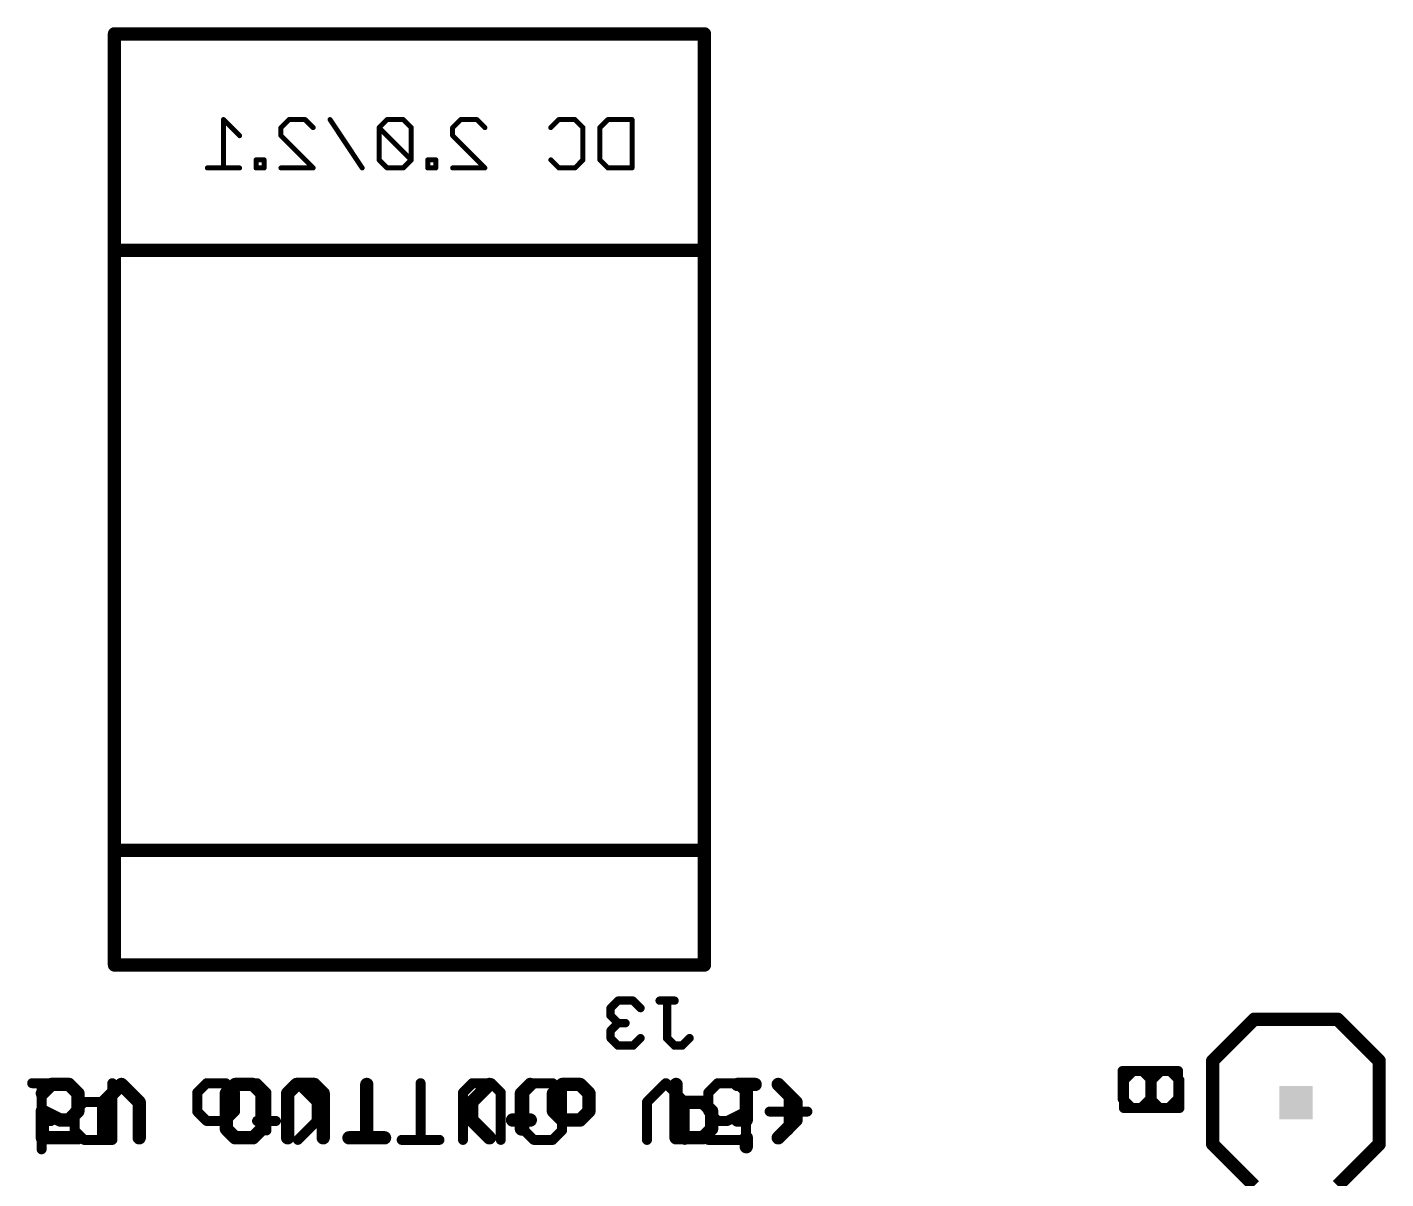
# Model space of a CAD drawing. Extents: x 0 to 100, y 1 to 103.
# Drawn here: x 77.71 to 98.44, y 85.94 to 103.5 of the extents above; entities that cross this region are included whole.
import ezdxf

# ---------------------------------------------------------------- set-up
doc = ezdxf.new("R2010")
doc.units = 0
for name, color, linetype in [('22', 253, 'CONTINUOUS'), ('24', 7, 'CONTINUOUS'), ('26', 253, 'CONTINUOUS'), ('27', 253, 'CONTINUOUS'), ('28', 253, 'CONTINUOUS'), ('52', 253, 'CONTINUOUS')]:
    doc.layers.add(name, color=color, linetype=linetype)

# ---------------------------------------------------------------- blocks, each defined once
blk = doc.blocks.new('RECT')
blk.add_solid([(-0.5, -0.5), (0.5, -0.5), (-0.5, 0.5), (0.5, 0.5)])

msp = doc.modelspace()

# ---------------------------------------------------------------- linework, layer by layer
at = {"layer": '22', "const_width": 0.2032}
for points in [[(79.0412, 100.097), (79.0412, 89.197)], [(79.0412, 100.097), (88.0412, 100.097)], [(88.0412, 100.097), (88.0412, 94.997)], [(88.0412, 89.197), (88.0412, 90.297)], [(79.0412, 89.197), (80.9412, 89.197)], [(88.0412, 89.197), (85.9412, 89.197)], [(96.429, 88.3702), (95.794, 87.7352)], [(97.699, 88.3702), (96.429, 88.3702)], [(98.334, 87.7352), (97.699, 88.3702)], [(95.794, 87.7352), (95.794, 86.4652)], [(98.334, 86.4652), (98.334, 87.7352)], [(95.794, 86.4652), (96.429, 85.8302)], [(97.699, 85.8302), (98.334, 86.4652)]]:
    msp.add_lwpolyline(points, dxfattribs=at)
at = {"layer": '22', "const_width": 0.1016}
for points in [[(79.092, 100.097, 1), (78.9904, 100.097)], [(79.0412, 100.1478, 1), (79.0412, 100.0462)], [(88.092, 100.097, 1), (87.9904, 100.097)], [(88.0412, 100.0462, 1), (88.0412, 100.1478)], [(87.9904, 94.997, 1), (88.092, 94.997)], [(88.092, 90.297, 1), (87.9904, 90.297)], [(79.0412, 89.2478, 1), (79.0412, 89.1462)], [(78.9904, 89.197, 1), (79.092, 89.197)], [(80.9412, 89.1462, 1), (80.9412, 89.2478)], [(85.9412, 89.2478, 1), (85.9412, 89.1462)], [(87.9904, 89.197, 1), (88.092, 89.197)], [(88.0412, 89.1462, 1), (88.0412, 89.2478)], [(96.429, 88.421, 1), (96.429, 88.3194)], [(96.4649, 88.3343, 1), (96.3931, 88.4061)], [(97.7349, 88.4061, 1), (97.6631, 88.3343)], [(97.699, 88.3194, 1), (97.699, 88.421)], [(95.8448, 87.7352, 1), (95.7432, 87.7352)], [(95.7581, 87.7711, 1), (95.8299, 87.6993)], [(98.3848, 87.7352, 1), (98.2832, 87.7352)], [(98.2981, 87.6993, 1), (98.3699, 87.7711)], [(95.8299, 86.5011, 1), (95.7581, 86.4293)], [(95.7432, 86.4652, 1), (95.8448, 86.4652)], [(98.2832, 86.4652, 1), (98.3848, 86.4652)], [(98.3699, 86.4293, 1), (98.2981, 86.5011)]]:
    msp.add_lwpolyline(points, format="xyb", dxfattribs=at)
at = {"layer": '24'}
msp.add_point((83.5412, 103.397), dxfattribs=at)
at = {"layer": '26', "const_width": 0.127}
for points in [[(86.7229, 88.6541), (86.6085, 88.5397)], [(86.9517, 88.6541), (86.7229, 88.6541)], [(87.0661, 88.5397), (86.9517, 88.6541)], [(87.5857, 88.6541), (87.3569, 88.6541)], [(87.4713, 88.0821), (87.4713, 88.6541)], [(86.6085, 88.5397), (86.6085, 88.4253)], [(86.6085, 88.4253), (86.7229, 88.3109)], [(86.7229, 88.3109), (86.6085, 88.1965)], [(86.7229, 88.3109), (86.8373, 88.3109)], [(86.6085, 88.1965), (86.6085, 88.0821)], [(86.6085, 88.0821), (86.7229, 87.9677)], [(86.9517, 87.9677), (87.0661, 88.0821)], [(87.5857, 87.9677), (87.4713, 88.0821)], [(87.8145, 88.0821), (87.7001, 87.9677)], [(86.7229, 87.9677), (86.9517, 87.9677)], [(87.7001, 87.9677), (87.5857, 87.9677)]]:
    msp.add_lwpolyline(points, dxfattribs=at)
at = {"layer": '26', "const_width": 0.0635}
for points in [[(86.7229, 88.6858, 1), (86.7229, 88.6223)], [(86.7454, 88.6316, 1), (86.7005, 88.6765)], [(86.9742, 88.6765, 1), (86.9293, 88.6316)], [(86.9517, 88.6223, 1), (86.9517, 88.6858)], [(87.3569, 88.6858, 1), (87.3569, 88.6223)], [(87.5031, 88.6541, 1), (87.4396, 88.6541)], [(87.5857, 88.6223, 1), (87.5857, 88.6858)], [(86.6403, 88.5397, 1), (86.5768, 88.5397)], [(86.5861, 88.5621, 1), (86.631, 88.5172)], [(87.0437, 88.5172, 1), (87.0886, 88.5621)], [(86.631, 88.4477, 1), (86.5861, 88.4028)], [(86.5768, 88.4253, 1), (86.6403, 88.4253)], [(86.7229, 88.3426, 1), (86.7229, 88.2791)], [(86.7454, 88.2884, 1), (86.7005, 88.3333)], [(86.7005, 88.2884, 1), (86.7454, 88.3333)], [(86.8373, 88.2791, 1), (86.8373, 88.3426)], [(86.6403, 88.1965, 1), (86.5768, 88.1965)], [(86.5861, 88.2189, 1), (86.631, 88.174)], [(86.631, 88.1045, 1), (86.5861, 88.0596)], [(86.5768, 88.0821, 1), (86.6403, 88.0821)], [(87.0886, 88.0596, 1), (87.0437, 88.1045)], [(87.4396, 88.0821, 1), (87.5031, 88.0821)], [(87.4938, 88.1045, 1), (87.4489, 88.0596)], [(87.837, 88.0596, 1), (87.7921, 88.1045)], [(86.7229, 87.9995, 1), (86.7229, 87.936)], [(86.7005, 87.9452, 1), (86.7454, 87.9902)], [(86.9293, 87.9902, 1), (86.9742, 87.9452)], [(86.9517, 87.936, 1), (86.9517, 87.9995)], [(87.5857, 87.9995, 1), (87.5857, 87.936)], [(87.5633, 87.9452, 1), (87.6082, 87.9902)], [(87.6777, 87.9902, 1), (87.7226, 87.9452)], [(87.7001, 87.936, 1), (87.7001, 87.9995)]]:
    msp.add_lwpolyline(points, format="xyb", dxfattribs=at)
at = {"layer": '27', "const_width": 0.1524}
for points in [[(78.0737, 87.395), (77.7856, 87.395)], [(77.9297, 86.8188), (77.9297, 87.395)], [(79.0093, 87.395), (79.0093, 86.5307)], [(80.4481, 87.395), (80.3041, 87.2509)], [(80.7362, 87.395), (80.4481, 87.395)], [(80.8803, 87.2509), (80.7362, 87.395)], [(81.3599, 87.2509), (81.2159, 87.395)], [(81.8395, 87.395), (82.1277, 87.1069)], [(83.7106, 87.395), (83.7106, 86.5307)], [(84.502, 87.395), (84.358, 87.2509)], [(84.7901, 87.395), (84.502, 87.395)], [(84.9342, 87.2509), (84.7901, 87.395)], [(85.4376, 87.395), (85.2935, 87.2509)], [(85.7257, 87.395), (85.4376, 87.395)], [(85.8697, 87.2509), (85.7257, 87.395)], [(87.4527, 87.395), (87.1645, 87.1069)], [(87.7408, 87.1069), (87.4527, 87.395)], [(88.1001, 87.2509), (88.2441, 87.395)], [(88.2441, 87.395), (88.5322, 87.395)], [(88.5322, 87.395), (88.6763, 87.2509)], [(94.4395, 87.4406), (94.5809, 87.582)], [(94.4395, 87.0164), (94.4395, 87.4406)], [(94.5809, 87.582), (94.7223, 87.582)], [(94.7223, 87.582), (94.8636, 87.4406)], [(94.8636, 87.4406), (95.005, 87.582)], [(94.8636, 87.0164), (94.8636, 87.4406)], [(95.005, 87.582), (95.1464, 87.582)], [(95.1464, 87.582), (95.2878, 87.4406)], [(95.2878, 87.4406), (95.2878, 87.0164)], [(80.3041, 87.2509), (80.3041, 86.9628)], [(80.8803, 86.9628), (80.8803, 87.2509)], [(81.3599, 86.6747), (81.3599, 87.2509)], [(84.358, 87.2509), (84.358, 86.5307)], [(84.9342, 86.5307), (84.9342, 87.2509)], [(85.2935, 87.2509), (85.2935, 86.6747)], [(85.8697, 86.6747), (85.8697, 87.2509)], [(88.1001, 86.9628), (88.1001, 87.2509)], [(89.3237, 86.6747), (89.3237, 87.2509)], [(78.433, 86.9628), (78.5771, 87.1069)], [(78.5771, 87.1069), (79.0093, 87.1069)], [(82.1277, 87.1069), (82.1277, 86.8188)], [(87.1645, 87.1069), (87.1645, 86.5307)], [(87.7408, 86.5307), (87.7408, 87.1069)], [(95.2878, 87.0164), (94.4395, 87.0164)], [(78.0737, 86.8188), (77.9297, 86.8188)], [(78.433, 86.6747), (78.433, 86.9628)], [(80.3041, 86.9628), (80.4481, 86.8188)], [(80.4481, 86.8188), (80.7362, 86.8188)], [(80.7362, 86.8188), (80.8803, 86.9628)], [(81.504, 86.8188), (81.2159, 86.8188)], [(82.1277, 86.8188), (81.8395, 86.5307)], [(88.2441, 86.8188), (88.1001, 86.9628)], [(88.3882, 86.8188), (88.2441, 86.8188)], [(88.6763, 86.9628), (88.3882, 86.8188)], [(88.6763, 86.5307), (88.6763, 86.9628)], [(89.6118, 86.9628), (89.0356, 86.9628)], [(78.5771, 86.5307), (78.433, 86.6747)], [(85.2935, 86.6747), (85.4376, 86.5307)], [(85.7257, 86.5307), (85.8697, 86.6747)], [(77.9297, 86.3866), (77.9297, 86.5307)], [(79.0093, 86.5307), (78.5771, 86.5307)], [(83.9987, 86.5307), (83.4225, 86.5307)], [(85.4376, 86.5307), (85.7257, 86.5307)], [(88.1001, 86.5307), (88.6763, 86.5307)]]:
    msp.add_lwpolyline(points, dxfattribs=at)
at = {"layer": '27', "const_width": 0.0762}
for points in [[(77.7856, 87.4331, 1), (77.7856, 87.3569)], [(77.9678, 87.395, 1), (77.8916, 87.395)], [(78.0737, 87.3569, 1), (78.0737, 87.4331)], [(79.0474, 87.395, 1), (78.9712, 87.395)], [(80.4481, 87.4331, 1), (80.4481, 87.3569)], [(80.4751, 87.3681, 1), (80.4212, 87.4219)], [(80.7632, 87.4219, 1), (80.7093, 87.3681)], [(80.7362, 87.3569, 1), (80.7362, 87.4331)], [(81.2428, 87.4219, 1), (81.1889, 87.3681)], [(81.8665, 87.4219, 1), (81.8126, 87.3681)], [(83.7487, 87.395, 1), (83.6725, 87.395)], [(84.502, 87.4331, 1), (84.502, 87.3569)], [(84.529, 87.3681, 1), (84.4751, 87.4219)], [(84.8171, 87.4219, 1), (84.7632, 87.3681)], [(84.7901, 87.3569, 1), (84.7901, 87.4331)], [(85.4376, 87.4331, 1), (85.4376, 87.3569)], [(85.4645, 87.3681, 1), (85.4106, 87.4219)], [(85.7526, 87.4219, 1), (85.6987, 87.3681)], [(85.7257, 87.3569, 1), (85.7257, 87.4331)], [(87.4796, 87.4219, 1), (87.4257, 87.3681)], [(87.4796, 87.3681, 1), (87.4257, 87.4219)], [(88.2441, 87.4331, 1), (88.2441, 87.3569)], [(88.2711, 87.3681, 1), (88.2172, 87.4219)], [(88.5592, 87.4219, 1), (88.5053, 87.3681)], [(88.5322, 87.3569, 1), (88.5322, 87.4331)], [(94.4125, 87.4675, 1), (94.4664, 87.4136)], [(94.4776, 87.4406, 1), (94.4014, 87.4406)], [(94.5809, 87.6201, 1), (94.5809, 87.5439)], [(94.6078, 87.555, 1), (94.5539, 87.6089)], [(94.7492, 87.6089, 1), (94.6953, 87.555)], [(94.7223, 87.5439, 1), (94.7223, 87.6201)], [(94.9017, 87.4406, 1), (94.8255, 87.4406)], [(94.8367, 87.4675, 1), (94.8906, 87.4136)], [(94.8367, 87.4136, 1), (94.8906, 87.4675)], [(95.005, 87.6201, 1), (95.005, 87.5439)], [(95.032, 87.555, 1), (94.9781, 87.6089)], [(95.1734, 87.6089, 1), (95.1195, 87.555)], [(95.1464, 87.5439, 1), (95.1464, 87.6201)], [(95.3259, 87.4406, 1), (95.2497, 87.4406)], [(95.2609, 87.4136, 1), (95.3147, 87.4675)], [(80.2771, 87.2779, 1), (80.331, 87.224)], [(80.3422, 87.2509, 1), (80.266, 87.2509)], [(80.9184, 87.2509, 1), (80.8422, 87.2509)], [(80.8534, 87.224, 1), (80.9072, 87.2779)], [(81.398, 87.2509, 1), (81.3218, 87.2509)], [(81.333, 87.224, 1), (81.3869, 87.2779)], [(84.331, 87.2779, 1), (84.3849, 87.224)], [(84.3961, 87.2509, 1), (84.3199, 87.2509)], [(84.9723, 87.2509, 1), (84.8961, 87.2509)], [(84.9073, 87.224, 1), (84.9611, 87.2779)], [(85.3316, 87.2509, 1), (85.2554, 87.2509)], [(85.2666, 87.2779, 1), (85.3204, 87.224)], [(85.9078, 87.2509, 1), (85.8316, 87.2509)], [(85.8428, 87.224, 1), (85.8967, 87.2779)], [(88.0731, 87.2779, 1), (88.127, 87.224)], [(88.1382, 87.2509, 1), (88.062, 87.2509)], [(88.6493, 87.224, 1), (88.7032, 87.2779)], [(89.3618, 87.2509, 1), (89.2856, 87.2509)], [(78.5771, 87.145, 1), (78.5771, 87.0688)], [(78.604, 87.0799, 1), (78.5501, 87.1338)], [(79.0093, 87.0688, 1), (79.0093, 87.145)], [(82.1658, 87.1069, 1), (82.0896, 87.1069)], [(82.1007, 87.0799, 1), (82.1546, 87.1338)], [(87.2026, 87.1069, 1), (87.1264, 87.1069)], [(87.1376, 87.1338, 1), (87.1915, 87.0799)], [(87.7789, 87.1069, 1), (87.7027, 87.1069)], [(87.7138, 87.0799, 1), (87.7677, 87.1338)], [(94.4395, 87.0545, 1), (94.4395, 86.9783)], [(94.4014, 87.0164, 1), (94.4776, 87.0164)], [(94.8255, 87.0164, 1), (94.9017, 87.0164)], [(95.2497, 87.0164, 1), (95.3259, 87.0164)], [(95.2878, 86.9783, 1), (95.2878, 87.0545)], [(77.9297, 86.8569, 1), (77.9297, 86.7807)], [(77.8916, 86.8188, 1), (77.9678, 86.8188)], [(78.0737, 86.7807, 1), (78.0737, 86.8569)], [(78.4711, 86.9628, 1), (78.3949, 86.9628)], [(78.4061, 86.9898, 1), (78.46, 86.9359)], [(80.331, 86.9898, 1), (80.2771, 86.9359)], [(80.266, 86.9628, 1), (80.3422, 86.9628)], [(80.4481, 86.8569, 1), (80.4481, 86.7807)], [(80.4212, 86.7918, 1), (80.4751, 86.8457)], [(80.7093, 86.8457, 1), (80.7632, 86.7918)], [(80.7362, 86.7807, 1), (80.7362, 86.8569)], [(80.8422, 86.9628, 1), (80.9184, 86.9628)], [(80.9072, 86.9359, 1), (80.8534, 86.9898)], [(81.2159, 86.8569, 1), (81.2159, 86.7807)], [(81.504, 86.7807, 1), (81.504, 86.8569)], [(82.0896, 86.8188, 1), (82.1658, 86.8188)], [(82.1546, 86.7918, 1), (82.1007, 86.8457)], [(88.127, 86.9898, 1), (88.0731, 86.9359)], [(88.062, 86.9628, 1), (88.1382, 86.9628)], [(88.2441, 86.8569, 1), (88.2441, 86.7807)], [(88.2172, 86.7918, 1), (88.2711, 86.8457)], [(88.3711, 86.8529, 1), (88.4052, 86.7847)], [(88.3882, 86.7807, 1), (88.3882, 86.8569)], [(88.7144, 86.9628, 1), (88.6382, 86.9628)], [(88.6933, 86.9288, 1), (88.6592, 86.9969)], [(89.0356, 87.0009, 1), (89.0356, 86.9247)], [(89.6118, 86.9247, 1), (89.6118, 87.0009)], [(78.46, 86.7017, 1), (78.4061, 86.6478)], [(78.3949, 86.6747, 1), (78.4711, 86.6747)], [(81.3218, 86.6747, 1), (81.398, 86.6747)], [(85.3204, 86.7017, 1), (85.2666, 86.6478)], [(85.2554, 86.6747, 1), (85.3316, 86.6747)], [(85.8316, 86.6747, 1), (85.9078, 86.6747)], [(85.8967, 86.6478, 1), (85.8428, 86.7017)], [(89.2856, 86.6747, 1), (89.3618, 86.6747)], [(77.9678, 86.5307, 1), (77.8916, 86.5307)], [(78.5771, 86.5688, 1), (78.5771, 86.4926)], [(78.5501, 86.5037, 1), (78.604, 86.5576)], [(78.9712, 86.5307, 1), (79.0474, 86.5307)], [(79.0093, 86.4926, 1), (79.0093, 86.5688)], [(81.8126, 86.5576, 1), (81.8665, 86.5037)], [(83.4225, 86.5688, 1), (83.4225, 86.4926)], [(83.6725, 86.5307, 1), (83.7487, 86.5307)], [(83.9987, 86.4926, 1), (83.9987, 86.5688)], [(84.3199, 86.5307, 1), (84.3961, 86.5307)], [(84.8961, 86.5307, 1), (84.9723, 86.5307)], [(85.4376, 86.5688, 1), (85.4376, 86.4926)], [(85.4106, 86.5037, 1), (85.4645, 86.5576)], [(85.6987, 86.5576, 1), (85.7526, 86.5037)], [(85.7257, 86.4926, 1), (85.7257, 86.5688)], [(87.1264, 86.5307, 1), (87.2026, 86.5307)], [(87.7027, 86.5307, 1), (87.7789, 86.5307)], [(88.1001, 86.5688, 1), (88.1001, 86.4926)], [(88.6382, 86.5307, 1), (88.7144, 86.5307)], [(88.6763, 86.4926, 1), (88.6763, 86.5688)], [(77.8916, 86.3866, 1), (77.9678, 86.3866)]]:
    msp.add_lwpolyline(points, format="xyb", dxfattribs=at)
at = {"layer": '28'}
for points, const_width in [([(78.0766, 87.3756), (77.9411, 87.24)], 0.2032), ([(78.3478, 87.3756), (78.0766, 87.3756)], 0.2032), ([(78.4834, 87.24), (78.3478, 87.3756)], 0.2032), ([(78.8766, 87.1044), (79.1477, 87.3756)], 0.2032), ([(79.1477, 87.3756), (79.4189, 87.1044)], 0.2032), ([(80.7476, 87.24), (80.8832, 87.3756)], 0.2032), ([(80.8832, 87.3756), (81.1544, 87.3756)], 0.2032), ([(81.1544, 87.3756), (81.2899, 87.24)], 0.2032), ([(81.6831, 87.24), (81.8187, 87.3756)], 0.2032), ([(81.8187, 87.3756), (82.0899, 87.3756)], 0.2032), ([(82.0899, 87.3756), (82.2255, 87.24)], 0.2032), ([(82.8898, 87.3756), (82.8898, 86.5621)], 0.2032), ([(84.7609, 87.3756), (84.4897, 87.1044)], 0.2032), ([(85.249, 87.24), (85.3845, 87.3756)], 0.2032), ([(85.737, 87.24), (85.8726, 87.3756)], 0.2032), ([(85.8726, 87.3756), (86.1438, 87.3756)], 0.2032), ([(86.1438, 87.3756), (86.2794, 87.24)], 0.2032), ([(87.6081, 87.3756), (87.6081, 86.5621)], 0.2032), ([(88.5436, 87.3756), (88.8148, 87.3756)], 0.2032), ([(88.6792, 86.8332), (88.6792, 87.3756)], 0.2032), ([(89.1673, 87.3756), (89.4384, 87.1044)], 0.2032), ([(95.2678, 87.581), (94.4195, 87.581)], 0.1524), ([(94.4195, 87.581), (94.4195, 87.1568)], 0.1524), ([(94.8436, 87.581), (94.8436, 87.1568)], 0.1524), ([(95.2678, 87.1568), (95.2678, 87.581)], 0.1524), ([(78.4834, 86.9688), (78.4834, 87.24)], 0.2032), ([(80.7476, 86.6976), (80.7476, 87.24)], 0.2032), ([(81.2899, 87.24), (81.2899, 86.6976)], 0.2032), ([(81.6831, 86.5621), (81.6831, 87.24)], 0.2032), ([(82.2255, 87.24), (82.2255, 86.5621)], 0.2032), ([(85.249, 86.6976), (85.249, 87.24)], 0.2032), ([(85.737, 86.9688), (85.737, 87.24)], 0.2032), ([(86.2794, 87.24), (86.2794, 86.9688)], 0.2032), ([(77.9411, 86.5621), (77.9411, 86.9688)], 0.2032), ([(77.9411, 86.9688), (78.2122, 86.8332)], 0.2032), ([(78.3478, 86.8332), (78.4834, 86.9688)], 0.2032), ([(78.8766, 86.5621), (78.8766, 87.1044)], 0.2032), ([(79.4189, 87.1044), (79.4189, 86.5621)], 0.2032), ([(84.4897, 87.1044), (84.4897, 86.8332)], 0.2032), ([(85.8726, 86.8332), (85.737, 86.9688)], 0.2032), ([(86.2794, 86.9688), (86.1438, 86.8332)], 0.2032), ([(88.0148, 87.1044), (87.6081, 87.1044)], 0.2032), ([(88.1504, 86.9688), (88.0148, 87.1044)], 0.2032), ([(88.1504, 86.6976), (88.1504, 86.9688)], 0.2032), ([(89.4384, 87.1044), (89.4384, 86.8332)], 0.2032), ([(94.4195, 87.1568), (94.5609, 87.0155)], 0.1524), ([(94.5609, 87.0155), (94.7023, 87.0155)], 0.1524), ([(94.7023, 87.0155), (94.8436, 87.1568)], 0.1524), ([(94.8436, 87.1568), (94.985, 87.0155)], 0.1524), ([(94.985, 87.0155), (95.1264, 87.0155)], 0.1524), ([(95.1264, 87.0155), (95.2678, 87.1568)], 0.1524), ([(78.2122, 86.8332), (78.3478, 86.8332)], 0.2032), ([(84.4897, 86.8332), (84.7609, 86.5621)], 0.2032), ([(85.1134, 86.8332), (85.3845, 86.8332)], 0.2032), ([(86.1438, 86.8332), (85.8726, 86.8332)], 0.2032), ([(88.5436, 86.8332), (88.6792, 86.8332)], 0.2032), ([(89.4384, 86.8332), (89.1673, 86.5621)], 0.2032), ([(78.4834, 86.5621), (77.9411, 86.5621)], 0.2032), ([(80.8832, 86.5621), (80.7476, 86.6976)], 0.2032), ([(81.1544, 86.5621), (80.8832, 86.5621)], 0.2032), ([(81.2899, 86.6976), (81.1544, 86.5621)], 0.2032), ([(82.6187, 86.5621), (83.161, 86.5621)], 0.2032), ([(87.6081, 86.5621), (88.0148, 86.5621)], 0.2032), ([(88.0148, 86.5621), (88.1504, 86.6976)], 0.2032), ([(88.6792, 86.4265), (88.6792, 86.5621)], 0.2032)]:
    msp.add_lwpolyline(points, dxfattribs=dict(at, const_width=const_width))
for points, const_width in [([(78.0766, 87.4264, 1), (78.0766, 87.3248)], 0.1016), ([(78.1126, 87.3396, 1), (78.0407, 87.4115)], 0.1016), ([(78.3837, 87.4115, 1), (78.3119, 87.3396)], 0.1016), ([(78.3478, 87.3248, 1), (78.3478, 87.4264)], 0.1016), ([(79.1837, 87.4115, 1), (79.1118, 87.3396)], 0.1016), ([(79.1837, 87.3396, 1), (79.1118, 87.4115)], 0.1016), ([(80.8832, 87.4264, 1), (80.8832, 87.3248)], 0.1016), ([(80.9191, 87.3396, 1), (80.8473, 87.4115)], 0.1016), ([(81.1903, 87.4115, 1), (81.1184, 87.3396)], 0.1016), ([(81.1544, 87.3248, 1), (81.1544, 87.4264)], 0.1016), ([(81.8187, 87.4264, 1), (81.8187, 87.3248)], 0.1016), ([(81.8546, 87.3396, 1), (81.7828, 87.4115)], 0.1016), ([(82.1258, 87.4115, 1), (82.054, 87.3396)], 0.1016), ([(82.0899, 87.3248, 1), (82.0899, 87.4264)], 0.1016), ([(82.9406, 87.3756, 1), (82.839, 87.3756)], 0.1016), ([(84.7968, 87.3396, 1), (84.7249, 87.4115)], 0.1016), ([(85.4205, 87.3396, 1), (85.3486, 87.4115)], 0.1016), ([(85.8726, 87.4264, 1), (85.8726, 87.3248)], 0.1016), ([(85.9085, 87.3396, 1), (85.8367, 87.4115)], 0.1016), ([(86.1797, 87.4115, 1), (86.1079, 87.3396)], 0.1016), ([(86.1438, 87.3248, 1), (86.1438, 87.4264)], 0.1016), ([(87.6589, 87.3756, 1), (87.5573, 87.3756)], 0.1016), ([(88.5436, 87.4264, 1), (88.5436, 87.3248)], 0.1016), ([(88.73, 87.3756, 1), (88.6284, 87.3756)], 0.1016), ([(88.8148, 87.3248, 1), (88.8148, 87.4264)], 0.1016), ([(89.2032, 87.4115, 1), (89.1314, 87.3396)], 0.1016), ([(94.4195, 87.6191, 1), (94.4195, 87.5429)], 0.0762), ([(94.4576, 87.581, 1), (94.3814, 87.581)], 0.0762), ([(94.8817, 87.581, 1), (94.8055, 87.581)], 0.0762), ([(95.3059, 87.581, 1), (95.2297, 87.581)], 0.0762), ([(95.2678, 87.5429, 1), (95.2678, 87.6191)], 0.0762), ([(77.9051, 87.2759, 1), (77.977, 87.2041)], 0.1016), ([(78.5342, 87.24, 1), (78.4326, 87.24)], 0.1016), ([(78.4475, 87.2041, 1), (78.5193, 87.2759)], 0.1016), ([(80.7984, 87.24, 1), (80.6968, 87.24)], 0.1016), ([(80.7117, 87.2759, 1), (80.7835, 87.2041)], 0.1016), ([(81.3407, 87.24, 1), (81.2391, 87.24)], 0.1016), ([(81.254, 87.2041, 1), (81.3259, 87.2759)], 0.1016), ([(81.7339, 87.24, 1), (81.6323, 87.24)], 0.1016), ([(81.6472, 87.2759, 1), (81.7191, 87.2041)], 0.1016), ([(82.2763, 87.24, 1), (82.1747, 87.24)], 0.1016), ([(82.1895, 87.2041, 1), (82.2614, 87.2759)], 0.1016), ([(85.213, 87.2759, 1), (85.2849, 87.2041)], 0.1016), ([(85.2998, 87.24, 1), (85.1982, 87.24)], 0.1016), ([(85.7878, 87.24, 1), (85.6862, 87.24)], 0.1016), ([(85.7011, 87.2759, 1), (85.773, 87.2041)], 0.1016), ([(86.3302, 87.24, 1), (86.2286, 87.24)], 0.1016), ([(86.2435, 87.2041, 1), (86.3153, 87.2759)], 0.1016), ([(77.9919, 86.9688, 1), (77.8903, 86.9688)], 0.1016), ([(77.9638, 87.0142, 1), (77.9183, 86.9234)], 0.1016), ([(78.5193, 86.9329, 1), (78.4475, 87.0047)], 0.1016), ([(78.9274, 87.1044, 1), (78.8258, 87.1044)], 0.1016), ([(78.8407, 87.1403, 1), (78.9125, 87.0685)], 0.1016), ([(79.4697, 87.1044, 1), (79.3681, 87.1044)], 0.1016), ([(79.383, 87.0685, 1), (79.4548, 87.1403)], 0.1016), ([(84.5405, 87.1044, 1), (84.4389, 87.1044)], 0.1016), ([(84.4538, 87.1403, 1), (84.5256, 87.0685)], 0.1016), ([(85.773, 87.0047, 1), (85.7011, 86.9329)], 0.1016), ([(86.3153, 86.9329, 1), (86.2435, 87.0047)], 0.1016), ([(87.6081, 87.1552, 1), (87.6081, 87.0536)], 0.1016), ([(88.0508, 87.1403, 1), (87.9789, 87.0685)], 0.1016), ([(88.0148, 87.0536, 1), (88.0148, 87.1552)], 0.1016), ([(88.2012, 86.9688, 1), (88.0996, 86.9688)], 0.1016), ([(88.1145, 86.9329, 1), (88.1863, 87.0047)], 0.1016), ([(89.4892, 87.1044, 1), (89.3876, 87.1044)], 0.1016), ([(89.4025, 87.0685, 1), (89.4744, 87.1403)], 0.1016), ([(94.4464, 87.1838, 1), (94.3925, 87.1299)], 0.0762), ([(94.3814, 87.1568, 1), (94.4576, 87.1568)], 0.0762), ([(94.5609, 87.0536, 1), (94.5609, 86.9774)], 0.0762), ([(94.5339, 86.9885, 1), (94.5878, 87.0424)], 0.0762), ([(94.6753, 87.0424, 1), (94.7292, 86.9885)], 0.0762), ([(94.7023, 86.9774, 1), (94.7023, 87.0536)], 0.0762), ([(94.8706, 87.1838, 1), (94.8167, 87.1299)], 0.0762), ([(94.8055, 87.1568, 1), (94.8817, 87.1568)], 0.0762), ([(94.8706, 87.1299, 1), (94.8167, 87.1838)], 0.0762), ([(94.985, 87.0536, 1), (94.985, 86.9774)], 0.0762), ([(94.9581, 86.9885, 1), (95.012, 87.0424)], 0.0762), ([(95.0995, 87.0424, 1), (95.1534, 86.9885)], 0.0762), ([(95.1264, 86.9774, 1), (95.1264, 87.0536)], 0.0762), ([(95.2297, 87.1568, 1), (95.3059, 87.1568)], 0.0762), ([(95.2947, 87.1299, 1), (95.2409, 87.1838)], 0.0762), ([(78.2122, 86.884, 1), (78.2122, 86.7824)], 0.1016), ([(78.1895, 86.7878, 1), (78.2349, 86.8787)], 0.1016), ([(78.3119, 86.8692, 1), (78.3837, 86.7973)], 0.1016), ([(78.3478, 86.7824, 1), (78.3478, 86.884)], 0.1016), ([(78.4326, 86.9688, 1), (78.5342, 86.9688)], 0.1016), ([(84.5256, 86.8692, 1), (84.4538, 86.7973)], 0.1016), ([(84.4389, 86.8332, 1), (84.5405, 86.8332)], 0.1016), ([(85.1134, 86.884, 1), (85.1134, 86.7824)], 0.1016), ([(85.3845, 86.7824, 1), (85.3845, 86.884)], 0.1016), ([(85.6862, 86.9688, 1), (85.7878, 86.9688)], 0.1016), ([(85.8726, 86.884, 1), (85.8726, 86.7824)], 0.1016), ([(85.8367, 86.7973, 1), (85.9085, 86.8692)], 0.1016), ([(86.1079, 86.8692, 1), (86.1797, 86.7973)], 0.1016), ([(86.1438, 86.7824, 1), (86.1438, 86.884)], 0.1016), ([(86.2286, 86.9688, 1), (86.3302, 86.9688)], 0.1016), ([(88.5436, 86.884, 1), (88.5436, 86.7824)], 0.1016), ([(88.6284, 86.8332, 1), (88.73, 86.8332)], 0.1016), ([(88.6792, 86.7824, 1), (88.6792, 86.884)], 0.1016), ([(89.3876, 86.8332, 1), (89.4892, 86.8332)], 0.1016), ([(89.4744, 86.7973, 1), (89.4025, 86.8692)], 0.1016), ([(77.9411, 86.6129, 1), (77.9411, 86.5113)], 0.1016), ([(78.4834, 86.5113, 1), (78.4834, 86.6129)], 0.1016), ([(80.7835, 86.7336, 1), (80.7117, 86.6617)], 0.1016), ([(80.6968, 86.6976, 1), (80.7984, 86.6976)], 0.1016), ([(80.8832, 86.6129, 1), (80.8832, 86.5113)], 0.1016), ([(80.8473, 86.5261, 1), (80.9191, 86.598)], 0.1016), ([(81.1184, 86.598, 1), (81.1903, 86.5261)], 0.1016), ([(81.1544, 86.5113, 1), (81.1544, 86.6129)], 0.1016), ([(81.2391, 86.6976, 1), (81.3407, 86.6976)], 0.1016), ([(81.3259, 86.6617, 1), (81.254, 86.7336)], 0.1016), ([(82.6187, 86.6129, 1), (82.6187, 86.5113)], 0.1016), ([(83.161, 86.5113, 1), (83.161, 86.6129)], 0.1016), ([(84.7249, 86.5261, 1), (84.7968, 86.598)], 0.1016), ([(85.1982, 86.6976, 1), (85.2998, 86.6976)], 0.1016), ([(87.6081, 86.6129, 1), (87.6081, 86.5113)], 0.1016), ([(87.9789, 86.598, 1), (88.0508, 86.5261)], 0.1016), ([(88.0148, 86.5113, 1), (88.0148, 86.6129)], 0.1016), ([(88.0996, 86.6976, 1), (88.2012, 86.6976)], 0.1016), ([(88.1863, 86.6617, 1), (88.1145, 86.7336)], 0.1016), ([(88.73, 86.5621, 1), (88.6284, 86.5621)], 0.1016), ([(89.1314, 86.598, 1), (89.2032, 86.5261)], 0.1016), ([(77.8903, 86.5621, 1), (77.9919, 86.5621)], 0.1016), ([(78.8258, 86.5621, 1), (78.9274, 86.5621)], 0.1016), ([(79.3681, 86.5621, 1), (79.4697, 86.5621)], 0.1016), ([(81.6323, 86.5621, 1), (81.7339, 86.5621)], 0.1016), ([(82.1747, 86.5621, 1), (82.2763, 86.5621)], 0.1016), ([(82.839, 86.5621, 1), (82.9406, 86.5621)], 0.1016), ([(87.5573, 86.5621, 1), (87.6589, 86.5621)], 0.1016), ([(88.6284, 86.4265, 1), (88.73, 86.4265)], 0.1016)]:
    msp.add_lwpolyline(points, format="xyb", dxfattribs=dict(at, const_width=const_width))
at = {"layer": '52'}
for points, const_width in [([(79.0412, 100.097), (79.0412, 103.397)], 0.2032), ([(88.0412, 103.397), (79.0412, 103.397)], 0.2032), ([(88.0412, 103.397), (88.0412, 100.097)], 0.2032), ([(80.9495, 101.8438), (80.7038, 102.0895)], 0.0762), ([(80.7038, 102.0895), (80.7038, 101.3523)], 0.0762), ([(81.5807, 101.9667), (81.7035, 102.0895)], 0.0762), ([(81.5807, 101.8438), (81.5807, 101.9667)], 0.0762), ([(81.7035, 102.0895), (81.9493, 102.0895)], 0.0762), ([(81.9493, 102.0895), (82.0721, 101.9667)], 0.0762), ([(82.8206, 101.3523), (82.3291, 102.0895)], 0.0762), ([(83.2004, 102.0895), (83.0775, 101.9667)], 0.0762), ([(83.0775, 101.9667), (83.0775, 101.4752)], 0.0762), ([(83.569, 101.4752), (83.0775, 101.9667)], 0.0762), ([(83.4461, 102.0895), (83.2004, 102.0895)], 0.0762), ([(83.569, 101.9667), (83.4461, 102.0895)], 0.0762), ([(83.569, 101.4752), (83.569, 101.9667)], 0.0762), ([(84.2001, 101.9667), (84.323, 102.0895)], 0.0762), ([(84.2001, 101.8438), (84.2001, 101.9667)], 0.0762), ([(84.323, 102.0895), (84.5687, 102.0895)], 0.0762), ([(84.5687, 102.0895), (84.6916, 101.9667)], 0.0762), ([(85.6969, 101.9667), (85.8198, 102.0895)], 0.0762), ([(85.8198, 102.0895), (86.0656, 102.0895)], 0.0762), ([(86.0656, 102.0895), (86.1884, 101.9667)], 0.0762), ([(86.1884, 101.9667), (86.1884, 101.4752)], 0.0762), ([(86.4454, 101.9667), (86.5682, 102.0895)], 0.0762), ([(86.4454, 101.4752), (86.4454, 101.9667)], 0.0762), ([(86.5682, 102.0895), (86.9368, 102.0895)], 0.0762), ([(86.9368, 102.0895), (86.9368, 101.3523)], 0.0762), ([(82.0721, 101.3523), (81.5807, 101.8438)], 0.0762), ([(84.6916, 101.3523), (84.2001, 101.8438)], 0.0762), ([(80.9495, 101.3523), (80.458, 101.3523)], 0.0762), ([(81.3237, 101.4752), (81.2009, 101.4752)], 0.0762), ([(81.2009, 101.4752), (81.2009, 101.3523)], 0.0762), ([(81.2009, 101.3523), (81.3237, 101.3523)], 0.0762), ([(81.3237, 101.3523), (81.3237, 101.4752)], 0.0762), ([(81.5807, 101.3523), (82.0721, 101.3523)], 0.0762), ([(83.0775, 101.4752), (83.2004, 101.3523)], 0.0762), ([(83.2004, 101.3523), (83.4461, 101.3523)], 0.0762), ([(83.4461, 101.3523), (83.569, 101.4752)], 0.0762), ([(83.9432, 101.4752), (83.8203, 101.4752)], 0.0762), ([(83.8203, 101.4752), (83.8203, 101.3523)], 0.0762), ([(83.8203, 101.3523), (83.9432, 101.3523)], 0.0762), ([(83.9432, 101.3523), (83.9432, 101.4752)], 0.0762), ([(84.2001, 101.3523), (84.6916, 101.3523)], 0.0762), ([(85.8198, 101.3523), (85.6969, 101.4752)], 0.0762), ([(86.0656, 101.3523), (85.8198, 101.3523)], 0.0762), ([(86.1884, 101.4752), (86.0656, 101.3523)], 0.0762), ([(86.5682, 101.3523), (86.4454, 101.4752)], 0.0762), ([(86.9368, 101.3523), (86.5682, 101.3523)], 0.0762), ([(79.0412, 100.097), (88.0412, 100.097)], 0.2032), ([(79.0412, 100.097), (79.0412, 90.947)], 0.2032), ([(88.0412, 100.097), (88.0412, 95.047)], 0.2032), ([(88.0412, 95.047), (88.0412, 94.997)], 0.2032), ([(88.0412, 89.197), (88.0412, 95.047)], 0.2032), ([(79.0412, 90.947), (79.0412, 89.197)], 0.2032), ([(79.0412, 90.947), (87.9412, 90.947)], 0.2032), ([(79.0412, 89.197), (86.1912, 89.197)], 0.2032), ([(86.1912, 89.197), (85.9412, 89.197)], 0.2032), ([(88.0412, 89.197), (86.1912, 89.197)], 0.2032)]:
    msp.add_lwpolyline(points, dxfattribs=dict(at, const_width=const_width))
for points, const_width in [([(79.092, 103.397, 1), (78.9904, 103.397)], 0.1016), ([(79.0412, 103.4478, 1), (79.0412, 103.3462)], 0.1016), ([(88.092, 103.397, 1), (87.9904, 103.397)], 0.1016), ([(88.0412, 103.3462, 1), (88.0412, 103.4478)], 0.1016), ([(80.7172, 102.103, 1), (80.6903, 102.0761)], 0.0381), ([(80.7228, 102.0895, 1), (80.6847, 102.0895)], 0.0381), ([(81.5997, 101.9667, 1), (81.5616, 101.9667)], 0.0381), ([(81.5672, 101.9801, 1), (81.5941, 101.9532)], 0.0381), ([(81.7035, 102.1086, 1), (81.7035, 102.0705)], 0.0381), ([(81.717, 102.0761, 1), (81.6901, 102.103)], 0.0381), ([(81.9627, 102.103, 1), (81.9358, 102.0761)], 0.0381), ([(81.9493, 102.0705, 1), (81.9493, 102.1086)], 0.0381), ([(82.0587, 101.9532, 1), (82.0856, 101.9801)], 0.0381), ([(82.3449, 102.1001, 1), (82.3132, 102.079)], 0.0381), ([(83.0965, 101.9667, 1), (83.0584, 101.9667)], 0.0381), ([(83.091, 101.9801, 1), (83.064, 101.9532)], 0.0381), ([(83.064, 101.9801, 1), (83.091, 101.9532)], 0.0381), ([(83.2004, 102.1086, 1), (83.2004, 102.0705)], 0.0381), ([(83.2138, 102.0761, 1), (83.1869, 102.103)], 0.0381), ([(83.4596, 102.103, 1), (83.4326, 102.0761)], 0.0381), ([(83.4461, 102.0705, 1), (83.4461, 102.1086)], 0.0381), ([(83.588, 101.9667, 1), (83.5499, 101.9667)], 0.0381), ([(83.5555, 101.9532, 1), (83.5824, 101.9801)], 0.0381), ([(84.1866, 101.9801, 1), (84.2136, 101.9532)], 0.0381), ([(84.2192, 101.9667, 1), (84.1811, 101.9667)], 0.0381), ([(84.323, 102.1086, 1), (84.323, 102.0705)], 0.0381), ([(84.3365, 102.0761, 1), (84.3095, 102.103)], 0.0381), ([(84.5822, 102.103, 1), (84.5553, 102.0761)], 0.0381), ([(84.5687, 102.0705, 1), (84.5687, 102.1086)], 0.0381), ([(84.6781, 101.9532, 1), (84.7051, 101.9801)], 0.0381), ([(85.6835, 101.9801, 1), (85.7104, 101.9532)], 0.0381), ([(85.8198, 102.1086, 1), (85.8198, 102.0705)], 0.0381), ([(85.8333, 102.0761, 1), (85.8063, 102.103)], 0.0381), ([(86.079, 102.103, 1), (86.0521, 102.0761)], 0.0381), ([(86.0656, 102.0705, 1), (86.0656, 102.1086)], 0.0381), ([(86.2075, 101.9667, 1), (86.1694, 101.9667)], 0.0381), ([(86.175, 101.9532, 1), (86.2019, 101.9801)], 0.0381), ([(86.4644, 101.9667, 1), (86.4263, 101.9667)], 0.0381), ([(86.4319, 101.9801, 1), (86.4588, 101.9532)], 0.0381), ([(86.5682, 102.1086, 1), (86.5682, 102.0705)], 0.0381), ([(86.5817, 102.0761, 1), (86.5548, 102.103)], 0.0381), ([(86.9559, 102.0895, 1), (86.9178, 102.0895)], 0.0381), ([(86.9368, 102.0705, 1), (86.9368, 102.1086)], 0.0381), ([(80.936, 101.8303, 1), (80.963, 101.8573)], 0.0381), ([(81.5941, 101.8573, 1), (81.5672, 101.8303)], 0.0381), ([(81.5616, 101.8438, 1), (81.5997, 101.8438)], 0.0381), ([(84.2136, 101.8573, 1), (84.1866, 101.8303)], 0.0381), ([(84.1811, 101.8438, 1), (84.2192, 101.8438)], 0.0381), ([(80.458, 101.3713, 1), (80.458, 101.3333)], 0.0381), ([(80.6847, 101.3523, 1), (80.7228, 101.3523)], 0.0381), ([(80.9495, 101.3333, 1), (80.9495, 101.3713)], 0.0381), ([(81.2199, 101.4752, 1), (81.1818, 101.4752)], 0.0381), ([(81.2009, 101.4942, 1), (81.2009, 101.4561)], 0.0381), ([(81.1818, 101.3523, 1), (81.2199, 101.3523)], 0.0381), ([(81.2009, 101.3713, 1), (81.2009, 101.3333)], 0.0381), ([(81.3428, 101.4752, 1), (81.3047, 101.4752)], 0.0381), ([(81.3047, 101.3523, 1), (81.3428, 101.3523)], 0.0381), ([(81.3237, 101.4561, 1), (81.3237, 101.4942)], 0.0381), ([(81.3237, 101.3333, 1), (81.3237, 101.3713)], 0.0381), ([(81.5807, 101.3713, 1), (81.5807, 101.3333)], 0.0381), ([(82.0587, 101.3388, 1), (82.0856, 101.3658)], 0.0381), ([(82.0721, 101.3333, 1), (82.0721, 101.3713)], 0.0381), ([(82.8047, 101.3417, 1), (82.8364, 101.3629)], 0.0381), ([(83.091, 101.4886, 1), (83.064, 101.4617)], 0.0381), ([(83.0584, 101.4752, 1), (83.0965, 101.4752)], 0.0381), ([(83.2004, 101.3713, 1), (83.2004, 101.3333)], 0.0381), ([(83.1869, 101.3388, 1), (83.2138, 101.3658)], 0.0381), ([(83.4326, 101.3658, 1), (83.4596, 101.3388)], 0.0381), ([(83.4461, 101.3333, 1), (83.4461, 101.3713)], 0.0381), ([(83.5499, 101.4752, 1), (83.588, 101.4752)], 0.0381), ([(83.5824, 101.4617, 1), (83.5555, 101.4886)], 0.0381), ([(83.5555, 101.4617, 1), (83.5824, 101.4886)], 0.0381), ([(83.8203, 101.4942, 1), (83.8203, 101.4561)], 0.0381), ([(83.8394, 101.4752, 1), (83.8013, 101.4752)], 0.0381), ([(83.8203, 101.3713, 1), (83.8203, 101.3333)], 0.0381), ([(83.8013, 101.3523, 1), (83.8394, 101.3523)], 0.0381), ([(83.9622, 101.4752, 1), (83.9241, 101.4752)], 0.0381), ([(83.9241, 101.3523, 1), (83.9622, 101.3523)], 0.0381), ([(83.9432, 101.4561, 1), (83.9432, 101.4942)], 0.0381), ([(83.9432, 101.3333, 1), (83.9432, 101.3713)], 0.0381), ([(84.2001, 101.3713, 1), (84.2001, 101.3333)], 0.0381), ([(84.6781, 101.3388, 1), (84.7051, 101.3658)], 0.0381), ([(84.6916, 101.3333, 1), (84.6916, 101.3713)], 0.0381), ([(85.7104, 101.4886, 1), (85.6835, 101.4617)], 0.0381), ([(85.8198, 101.3713, 1), (85.8198, 101.3333)], 0.0381), ([(85.8063, 101.3388, 1), (85.8333, 101.3658)], 0.0381), ([(86.0521, 101.3658, 1), (86.079, 101.3388)], 0.0381), ([(86.0656, 101.3333, 1), (86.0656, 101.3713)], 0.0381), ([(86.1694, 101.4752, 1), (86.2075, 101.4752)], 0.0381), ([(86.2019, 101.4617, 1), (86.175, 101.4886)], 0.0381), ([(86.4588, 101.4886, 1), (86.4319, 101.4617)], 0.0381), ([(86.4263, 101.4752, 1), (86.4644, 101.4752)], 0.0381), ([(86.5682, 101.3713, 1), (86.5682, 101.3333)], 0.0381), ([(86.5548, 101.3388, 1), (86.5817, 101.3658)], 0.0381), ([(86.9178, 101.3523, 1), (86.9559, 101.3523)], 0.0381), ([(86.9368, 101.3333, 1), (86.9368, 101.3713)], 0.0381), ([(79.0412, 100.1478, 1), (79.0412, 100.0462)], 0.1016), ([(79.092, 100.097, 1), (78.9904, 100.097)], 0.1016), ([(78.9904, 100.097, 1), (79.092, 100.097)], 0.1016), ([(88.092, 100.097, 1), (87.9904, 100.097)], 0.1016), ([(87.9904, 100.097, 1), (88.092, 100.097)], 0.1016), ([(88.0412, 100.0462, 1), (88.0412, 100.1478)], 0.1016), ([(88.092, 95.047, 1), (87.9904, 95.047)], 0.1016), ([(88.092, 95.047, 1), (87.9904, 95.047)], 0.1016), ([(87.9904, 95.047, 1), (88.092, 95.047)], 0.1016), ([(87.9904, 94.997, 1), (88.092, 94.997)], 0.1016), ([(79.092, 90.947, 1), (78.9904, 90.947)], 0.1016), ([(79.0412, 90.9978, 1), (79.0412, 90.8962)], 0.1016), ([(78.9904, 90.947, 1), (79.092, 90.947)], 0.1016), ([(87.9412, 90.8962, 1), (87.9412, 90.9978)], 0.1016), ([(79.0412, 89.2478, 1), (79.0412, 89.1462)], 0.1016), ([(78.9904, 89.197, 1), (79.092, 89.197)], 0.1016), ([(85.9412, 89.2478, 1), (85.9412, 89.1462)], 0.1016), ([(86.1912, 89.2478, 1), (86.1912, 89.1462)], 0.1016), ([(86.1912, 89.1462, 1), (86.1912, 89.2478)], 0.1016), ([(86.1912, 89.1462, 1), (86.1912, 89.2478)], 0.1016), ([(87.9904, 89.197, 1), (88.092, 89.197)], 0.1016), ([(88.0412, 89.1462, 1), (88.0412, 89.2478)], 0.1016)]:
    msp.add_lwpolyline(points, format="xyb", dxfattribs=dict(at, const_width=const_width))

# ---------------------------------------------------------------- block references
at = {"layer": '52', "xscale": 0.508, "yscale": 0.508, "rotation": 90}
msp.add_blockref('RECT', (97.064, 87.1002), dxfattribs=at)

doc.saveas('drawing.dxf')
